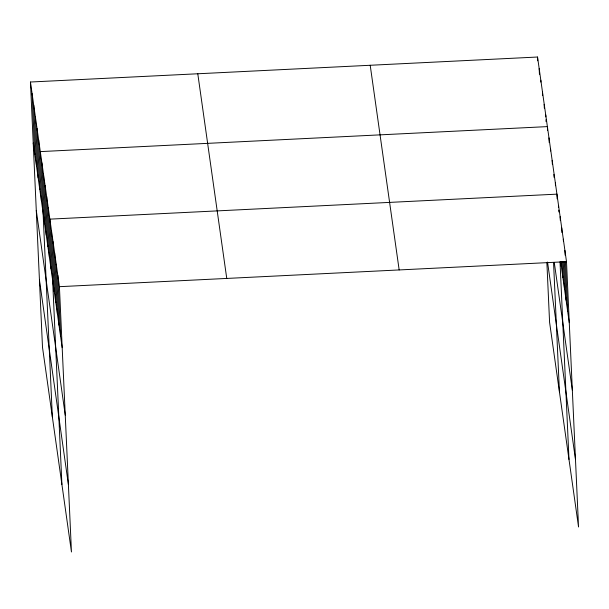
<?xml version="1.0" encoding="UTF-8"?>
<svg xmlns="http://www.w3.org/2000/svg" width="609" height="609" viewBox="0 0 609 609"><rect width="100%" height="100%" fill="white"/><g stroke="black" fill="none" stroke-linecap="round" stroke-linejoin="round"><path stroke-width="0.91" d="M30.45 82.017L59.416 286.679L71.459 551.975L42.501 347.305L30.45 82.017L537.541 57.025L566.499 261.695L578.55 526.983L549.584 322.321L546.867 262.395M59.416 286.679L566.499 261.695M560.645 261.725L569.27 322.701M554.281 262.54L572.338 390.118M547.537 262.037L575.49 459.574M370.203 65.27L399.161 269.939M197.788 73.765L226.754 278.435M33.221 143.024L62.187 347.693M36.281 210.44L65.247 415.102M39.433 279.896L68.398 484.558M564.908 250.436L565.122 255.133M565.418 261.703L567.679 311.443M563.317 239.177L563.401 241.057M564.337 261.703L566.088 300.191M561.726 227.926L561.94 232.615M563.256 261.71L564.497 288.932M560.128 216.667L560.303 220.42M562.176 261.718L562.899 277.674M558.537 205.408L558.62 207.288M558.75 210.105L558.834 211.978M561.095 261.725L561.308 266.415M557.159 198.846L556.946 194.149L49.854 219.141L61.905 484.437M560.014 261.718L568.989 459.445M555.355 182.898L555.477 185.715M553.885 174.456L554.015 177.272M552.165 160.38L552.34 164.133M550.574 149.129L550.658 151.002M548.983 137.87L549.196 142.559M547.56 130.364L547.384 126.611L40.301 151.603L52.344 416.891M553.558 262.54L559.435 391.907M545.748 115.017L545.831 116.89M545.961 119.707L546.045 121.587M544.149 104.352L544.317 108.113M542.467 91.822L542.634 95.575M540.822 80.221L540.906 82.101M539.178 68.627L539.437 74.252M537.541 57.025L537.709 60.778M57.817 275.428L60.588 336.434M56.226 264.169L58.997 325.176M54.635 252.91L57.406 313.917M53.044 241.659L55.815 302.665M51.445 230.4L54.216 291.406M48.263 207.882L51.034 268.896M46.672 196.631L49.443 257.637M45.074 185.372L47.845 246.379M43.483 174.113L46.254 235.12M41.892 162.862L44.663 223.868M38.656 140.001L41.427 201.008M37.012 128.408L39.783 189.414M35.375 116.806L38.146 177.813M33.731 105.212L36.502 166.219M32.094 93.611L34.865 154.617"/></g></svg>
